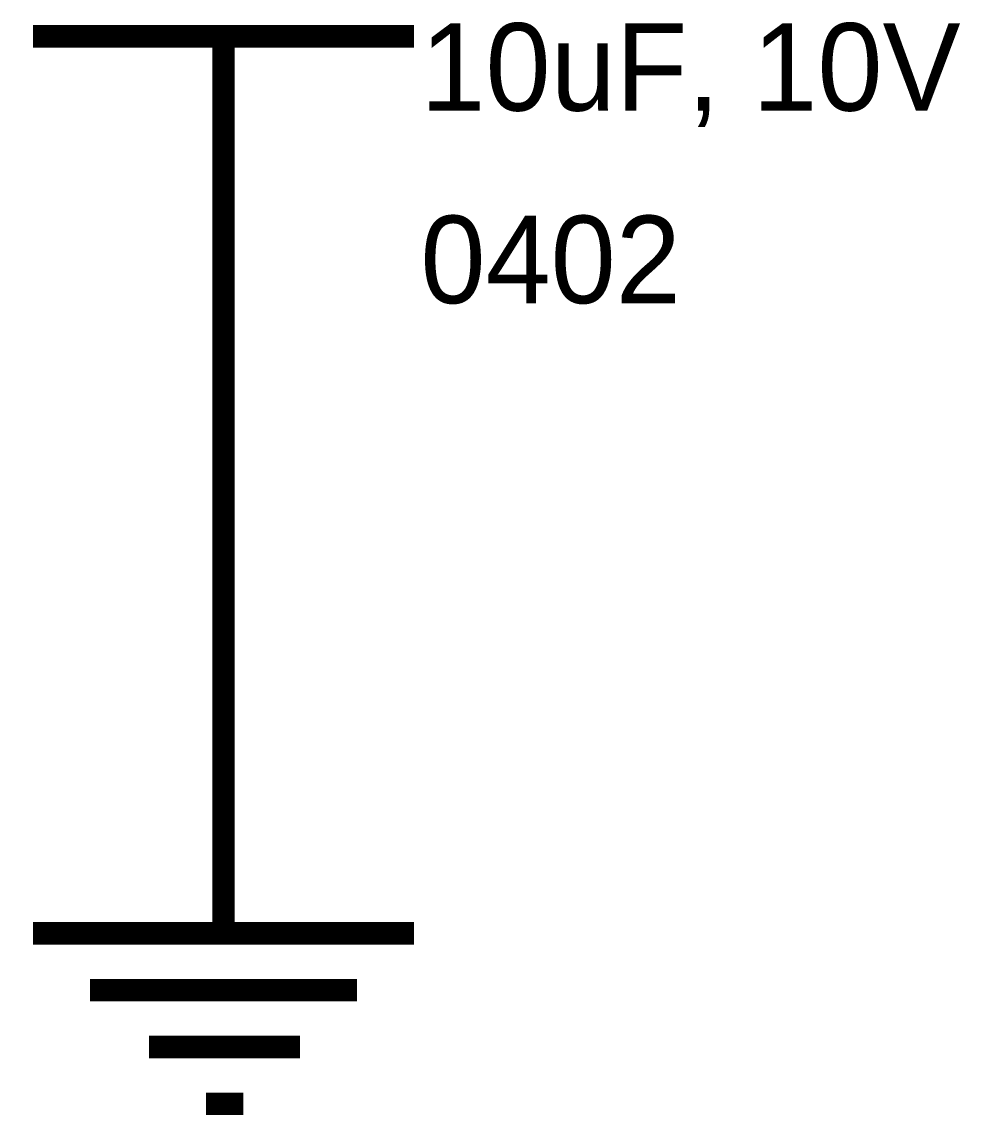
# Model space of a CAD drawing. Header units: inches. Extents: x 0 to 31.5, y 0 to 22.3.
# Drawn here: x 19.293 to 19.786, y 14.404 to 14.978 of the extents above; entities that cross this region are included whole.
import ezdxf

# ---------------------------------------------------------------- set-up
doc = ezdxf.new("R2010")
doc.units = ezdxf.units.IN
doc.header["$MEASUREMENT"] = 0
doc.layers.add('Sheet', color=255, linetype='Continuous')

msp = doc.modelspace()

# ---------------------------------------------------------------- linework, layer by layer
at = {"layer": 'Sheet'}
for points in [[(19.29938, 14.97004, 0.0118, 0.0118, 0), (19.49918, 14.97004, 0.0118, 0.0118, 0)], [(19.39928, 14.89997, 0.0118, 0.0118, 0), (19.39928, 14.97004, 0.0118, 0.0118, 0)], [(19.39928, 14.89997, 0.0118, 0.0118, 0), (19.39928, 14.7989, 0.0118, 0.0118, 0)], [(19.39928, 14.59906, 0.0118, 0.0118, 0), (19.39928, 14.7989, 0.0118, 0.0118, 0)], [(19.39928, 14.59906, 0.0118, 0.0118, 0), (19.39928, 14.49913, 0.0118, 0.0118, 0)], [(19.29938, 14.49913, 0.0118, 0.0118, 0), (19.49918, 14.49913, 0.0118, 0.0118, 0)], [(19.32923, 14.46927, 0.0118, 0.0118, 0), (19.46932, 14.46927, 0.0118, 0.0118, 0)], [(19.36024, 14.43941, 0.0118, 0.0118, 0), (19.43947, 14.43941, 0.0118, 0.0118, 0)], [(19.39009, 14.40955, 0.0118, 0.0118, 0), (19.40961, 14.40955, 0.0118, 0.0118, 0)]]:
    msp.add_lwpolyline(points, format="xyseb", dxfattribs=at)

# ---------------------------------------------------------------- texts
for s, p in [('10uF, 10V', (19.50262, 14.93098)), ('0402', (19.50262, 14.82991))]:
    msp.add_text(s, height=0.045941, dxfattribs=at).set_placement(p)

doc.saveas('drawing.dxf')
